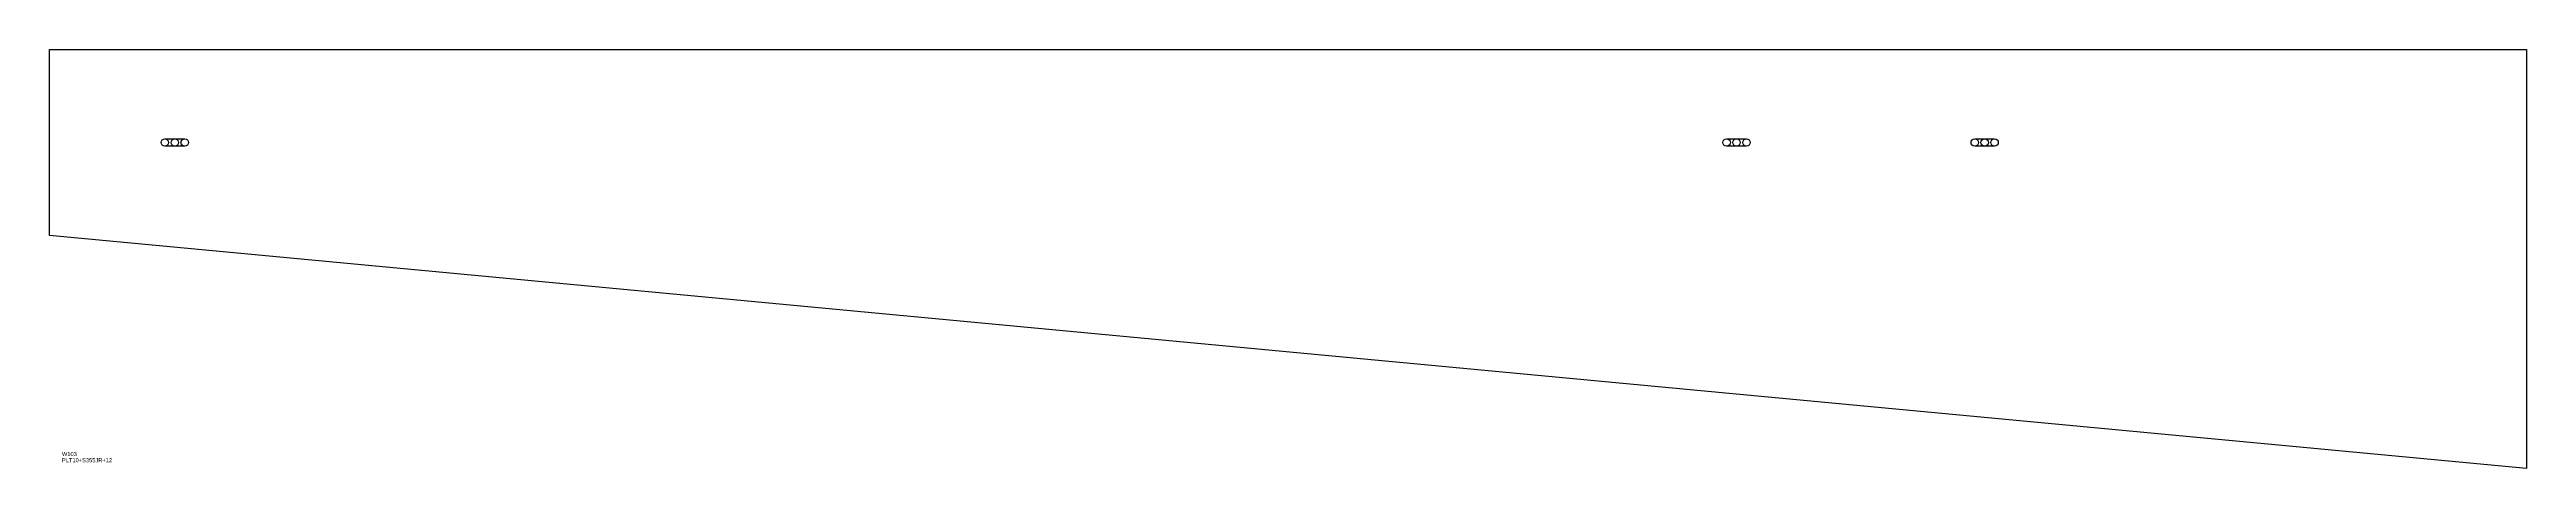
# Model space of a CAD drawing. Extents: x 0 to 5990, y 0 to 1013.
import ezdxf

# ---------------------------------------------------------------- set-up
doc = ezdxf.new("R2010")
doc.units = 0
for name, color, linetype in [('18', 7, 'CONTINUOUS'), ('CUT', 7, 'CONTINUOUS'), ('LAYOUT', 4, 'CONTINUOUS'), ('SCRIBE', 3, 'CONTINUOUS'), ('TEXT', 7, 'CONTINUOUS')]:
    doc.layers.add(name, color=color, linetype=linetype)

msp = doc.modelspace()

# ---------------------------------------------------------------- linework, layer by layer
at = {"layer": '18', "color": 7, "linetype": 'CONTINUOUS'}
for centre, radius in [((278.99, 788.49), 9), ((302.99, 788.49), 9), ((326.99, 788.49), 9), ((4055.74, 788.49), 9), ((4079.74, 788.49), 9), ((4103.74, 788.49), 9), ((4655.74, 788.49), 9), ((4679.74, 788.49), 9), ((4703.74, 788.49), 9), ((0, 0), 0), ((0, 0), 0), ((0, 0), 0)]:
    msp.add_circle(centre, radius, dxfattribs=at)
at = {"layer": 'CUT', "color": 7, "linetype": 'CONTINUOUS'}
msp.add_lwpolyline([(0, 563.49), (0, 1013.49), (5990, 1013.49), (5990, 0)], close=True, dxfattribs=at)
at = {"layer": 'LAYOUT', "color": 4, "linetype": 'CONTINUOUS'}
for points in [[(278.99, 779.49, -1), (278.99, 797.49), (326.99, 797.49, -1), (326.99, 779.49)], [(4055.74, 779.49, -1), (4055.74, 797.49), (4103.74, 797.49, -1), (4103.74, 779.49)], [(4655.74, 779.49, -1), (4655.74, 797.49), (4703.74, 797.49, -1), (4703.74, 779.49)]]:
    msp.add_lwpolyline(points, format="xyb", close=True, dxfattribs=at)

# ---------------------------------------------------------------- texts
at = {"layer": 'SCRIBE', "color": 3}
msp.add_text('W103', height=10, dxfattribs=at).set_placement((30, 30))
at = {"layer": 'TEXT', "color": 7}
msp.add_text('PLT10+S355JR+12', height=10, dxfattribs=at).set_placement((30, 15))

doc.saveas('drawing.dxf')
